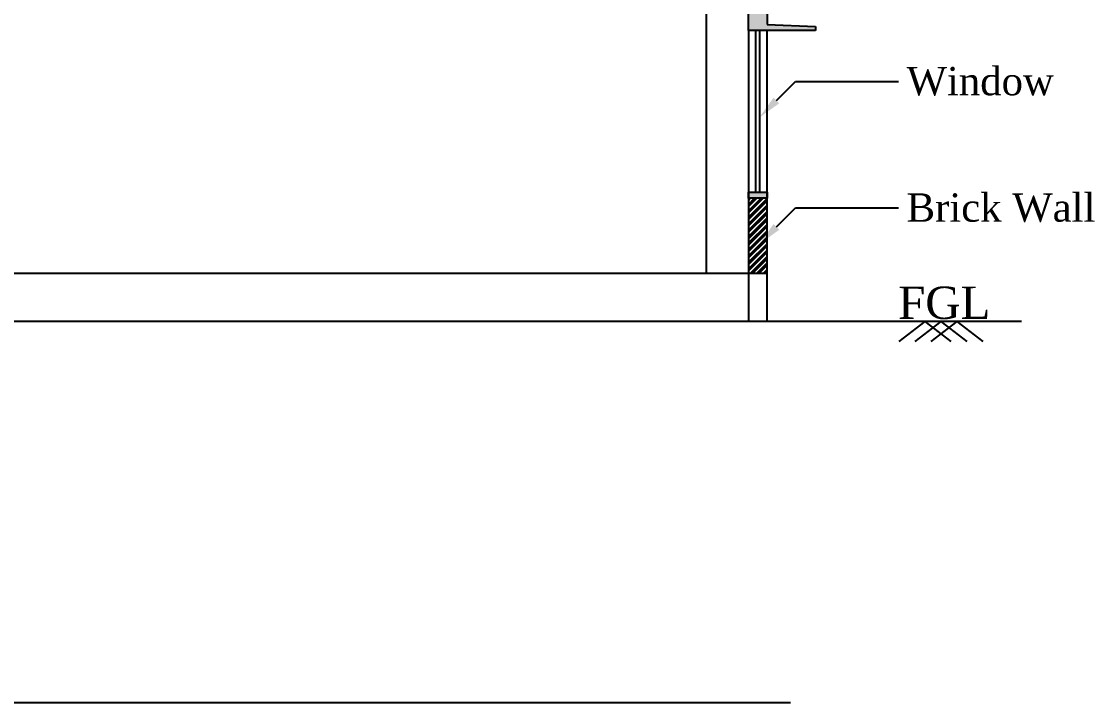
# Model space of a CAD drawing. Header units: metres. Extents: x 1422408 to 2565053, y 3723 to 80428.
# Drawn here: x 2267694.27 to 2267707.53, y 4215.33 to 4223.75 of the extents above; entities that cross this region are included whole.
import ezdxf
from ezdxf.enums import TextEntityAlignment as Align

# ---------------------------------------------------------------- set-up
doc = ezdxf.new("R2010")
doc.units = ezdxf.units.M
doc.header["$LTSCALE"] = 3.5
doc.header["$MEASUREMENT"] = 0
doc.linetypes.add('HIDDEN', pattern=[0.375, 0.25, -0.125])
doc.linetypes.add('LO-04b-R0 Framing-Framer(by Comau) - 131112$0${ Cable   Tele }', pattern=[0])
doc.layers.get('0').update_dxf_attribs({"linetype": 'CONTINUOUS'})
doc.styles.add('style1jaya', font='times.ttf')

msp = doc.modelspace()

# ---------------------------------------------------------------- hatches: boundary and pattern name
h = msp.add_hatch(color=256)
h.dxf.hatch_style = 1
h.paths.add_polyline_path([(2267703.25177, 4224.13953), (2267703.48177, 4224.13953), (2267703.48177, 4223.71453), (2267704.08177, 4223.68953), (2267704.08177, 4223.63953), (2267703.25177, 4223.63953)])
h = msp.add_hatch(color=256)
h.dxf.hatch_style = 1
h.paths.add_polyline_path([(2267703.25177, 4221.63953), (2267703.48177, 4221.63953), (2267703.48177, 4221.56453), (2267703.25177, 4221.56453)])

# ---------------------------------------------------------------- linework, layer by layer
for p, q in [((2267702.73158, 4224.13953), (2267702.73158, 4220.63953)), ((2267703.25177, 4223.63953), (2267703.25177, 4224.13953)), ((2267703.48177, 4224.13953), (2267703.48177, 4223.71453)), ((2267703.25177, 4223.63953), (2267703.25177, 4220.03953)), ((2267704.08177, 4223.63953), (2267703.25177, 4223.63953)), ((2267703.34177, 4221.63953), (2267703.34177, 4223.63953)), ((2267703.39177, 4221.63953), (2267703.39177, 4223.63953)), ((2267703.48158, 4223.63953), (2267703.48158, 4220.03953)), ((2267703.48177, 4223.71453), (2267704.08177, 4223.68953)), ((2267704.08177, 4223.68953), (2267704.08177, 4223.63953)), ((2267703.25177, 4221.63953), (2267703.48177, 4221.63953)), ((2267703.25177, 4221.56453), (2267703.25177, 4221.63953)), ((2267703.48177, 4221.63953), (2267703.48177, 4221.56453)), ((2267703.48177, 4221.56453), (2267703.25177, 4221.56453)), ((2267675.70592, 4220.63953), (2267703.48158, 4220.63953)), ((2267706.62981, 4220.03953), (2267703.48158, 4220.03953))]:
    msp.add_line(p, q)
at = {"linetype": 'ByBlock', "lineweight": -2}
for p, q in [((2267703.8337, 4223.00911), (2267705.10738, 4223.00911)), ((2267703.8337, 4221.44546), (2267705.10738, 4221.44546))]:
    msp.add_line(p, q, dxfattribs=at)
at = {"linetype": 'Continuous', "ltscale": 0.5}
for p, q in [((2267703.25177, 4221.48815), (2267703.32815, 4221.56453)), ((2267703.25177, 4221.4086), (2267703.4077, 4221.56453)), ((2267703.25177, 4221.54118), (2267703.27512, 4221.56453)), ((2267703.25177, 4221.46163), (2267703.35467, 4221.56453)), ((2267703.25177, 4221.38208), (2267703.43422, 4221.56453)), ((2267703.25177, 4221.32905), (2267703.48177, 4221.55905)), ((2267703.25177, 4221.30253), (2267703.48177, 4221.53253)), ((2267703.25177, 4221.2495), (2267703.48177, 4221.4795)), ((2267703.25177, 4221.22298), (2267703.48177, 4221.45298)), ((2267703.25177, 4221.16995), (2267703.48177, 4221.39995)), ((2267703.25177, 4221.14343), (2267703.48177, 4221.37343)), ((2267703.25177, 4221.0904), (2267703.48177, 4221.3204)), ((2267703.25177, 4221.06388), (2267703.48177, 4221.29388)), ((2267703.25177, 4221.01085), (2267703.48177, 4221.24085)), ((2267703.25177, 4220.98433), (2267703.48177, 4221.21433)), ((2267703.25177, 4220.9313), (2267703.48177, 4221.1613)), ((2267703.25177, 4220.90478), (2267703.48177, 4221.13478)), ((2267703.25177, 4220.85175), (2267703.48177, 4221.08175)), ((2267703.25177, 4220.82523), (2267703.48177, 4221.05523)), ((2267703.25177, 4220.7722), (2267703.48177, 4221.0022)), ((2267703.25177, 4220.74568), (2267703.48177, 4220.97568)), ((2267703.25177, 4220.69265), (2267703.48177, 4220.92265)), ((2267703.25177, 4220.66613), (2267703.48177, 4220.89613)), ((2267703.2782, 4220.63953), (2267703.48177, 4220.8431)), ((2267703.30471, 4220.63953), (2267703.48177, 4220.81658)), ((2267703.35775, 4220.63953), (2267703.48177, 4220.76355)), ((2267703.38426, 4220.63953), (2267703.48177, 4220.73703)), ((2267703.4373, 4220.63953), (2267703.48177, 4220.684)), ((2267703.46381, 4220.63953), (2267703.48177, 4220.65749))]:
    msp.add_line(p, q, dxfattribs=at)
at = {"ltscale": 0.05}
for p, q in [((2267703.48158, 4220.03953), (2267675.70592, 4220.03953)), ((2267676.08362, 4215.3275), (2267703.77362, 4215.3275))]:
    msp.add_line(p, q, dxfattribs=at)
at = {"linetype": 'LO-04b-R0 Framing-Framer(by Comau) - 131112$0${ Cable   Tele }'}
for p, q in [((2267705.43369, 4220.03953), (2267705.11278, 4219.79277)), ((2267705.63047, 4220.03953), (2267705.30956, 4219.79277)), ((2267705.43369, 4220.03953), (2267705.7546, 4219.79277)), ((2267705.82726, 4220.03953), (2267705.50635, 4219.79277)), ((2267705.63047, 4220.03953), (2267705.95138, 4219.79277)), ((2267705.82726, 4220.03953), (2267706.14817, 4219.79277))]:
    msp.add_line(p, q, dxfattribs=at)
at = {"linetype": 'ByBlock', "lineweight": -2, "elevation": 0}
for points in [[(2267703.59775, 4222.77316), (2267703.8337, 4223.00911)], [(2267703.59775, 4221.20951), (2267703.8337, 4221.44546)]]:
    msp.add_lwpolyline(points, dxfattribs=at)
for points in [[(2267703.6331, 4222.7378), (2267703.38562, 4222.56102), (2267703.56239, 4222.80851)], [(2267703.6331, 4221.17415), (2267703.38562, 4220.99737), (2267703.56239, 4221.24486)]]:
    msp.add_solid(points)

# ---------------------------------------------------------------- texts
at = {"linetype": 'HIDDEN', "style": 'style1jaya'}
msp.add_text(' FGL', height=0.4, dxfattribs=at).set_placement((2267705.59765, 4220.27199), align=Align.MIDDLE_CENTER)
at = {"char_height": 0.35, "attachment_point": 1, "style": 'style1jaya'}
for s, insert in [('Window', (2267705.20738, 4223.18802)), ('Brick Wall', (2267705.20738, 4221.62437))]:
    msp.add_mtext(s, dxfattribs=dict(at, insert=insert))

doc.saveas('drawing.dxf')
